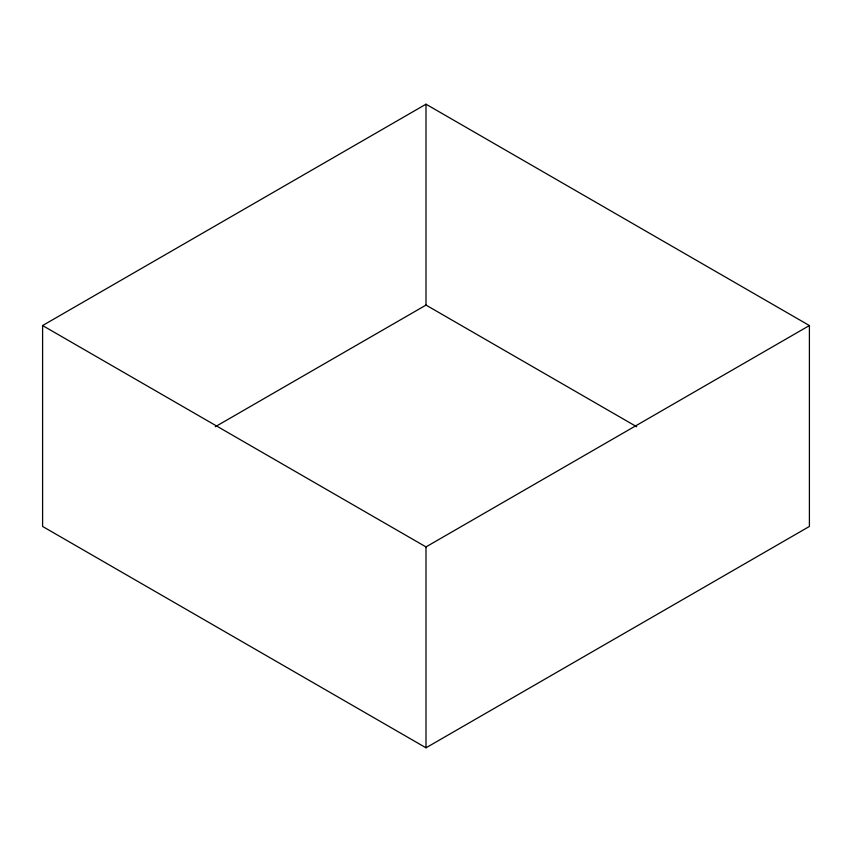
<?xml version="1.0" encoding="UTF-8"?>
<svg xmlns="http://www.w3.org/2000/svg" width="852" height="852" viewBox="0 0 852 852"><rect width="100%" height="100%" fill="white"/><g stroke="black" fill="none" stroke-linecap="round" stroke-linejoin="round"><path stroke-width="1.28" d="M42.6 325.549L426 104.2L809.4 325.549L809.4 526.451L426 747.8L42.6 526.451L42.6 325.549L426 546.909L809.4 325.549M215.3 426.735L426 305.091L636.7 426.735M426 104.2L426 305.091M426 546.909L426 747.8"/></g></svg>
